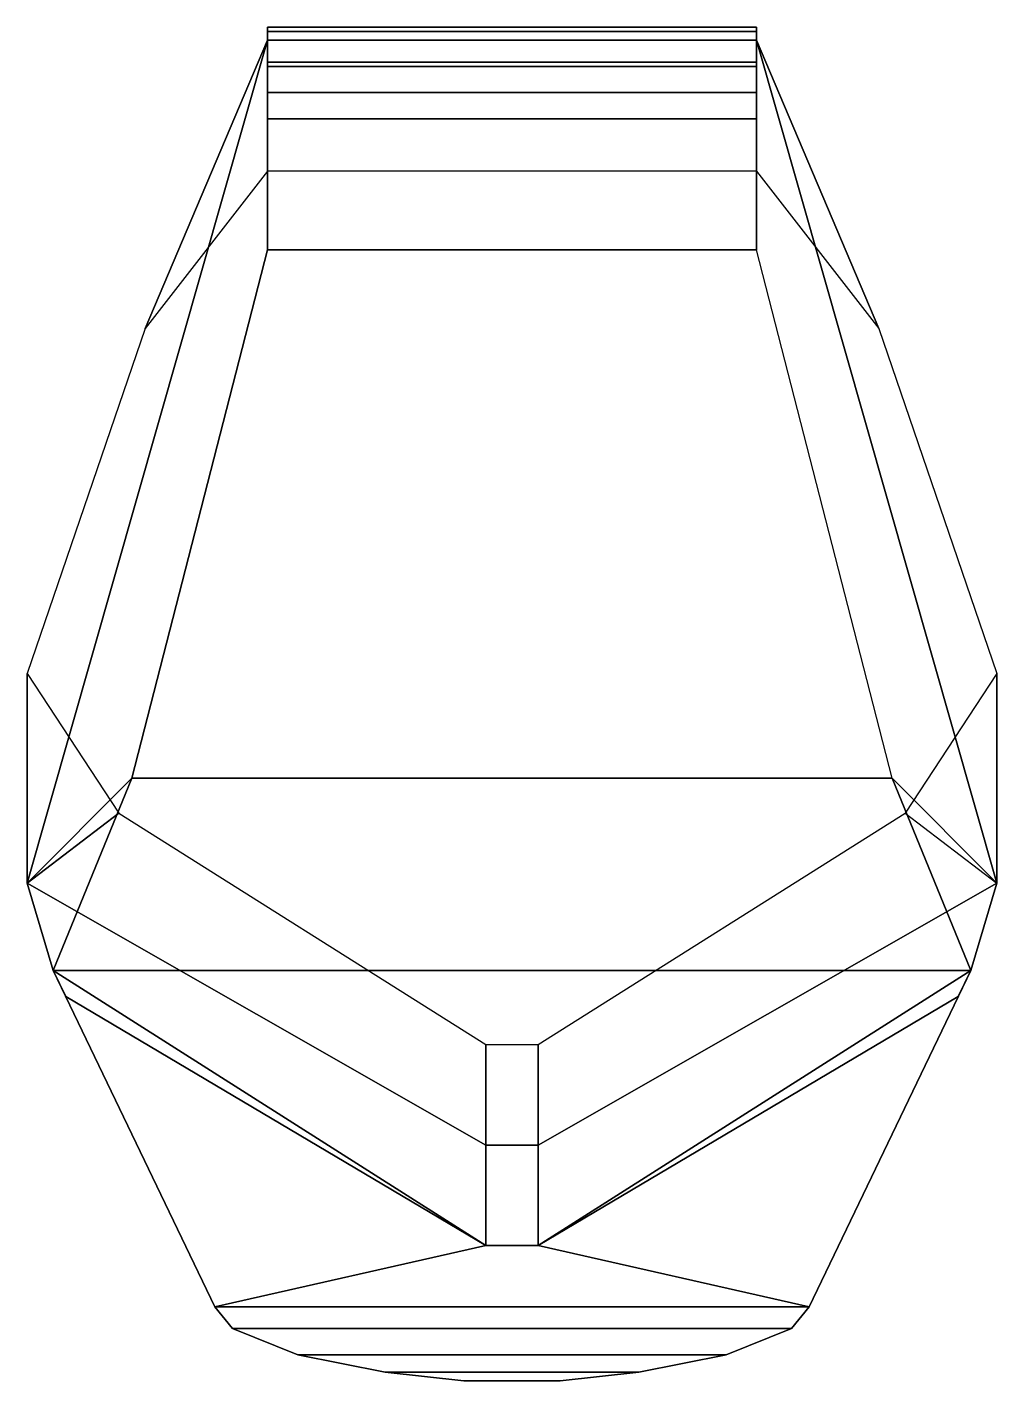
# Model space of a CAD drawing. Extents: x -1.11 to 1.11, y -1.76 to 1.34.
import ezdxf

# ---------------------------------------------------------------- set-up
doc = ezdxf.new("R2010")
doc.units = 0
doc.layers.add('TURRET', color=2, linetype='CONTINUOUS')

msp = doc.modelspace()

# ---------------------------------------------------------------- linework, layer by layer
at = {"layer": 'TURRET'}
for points in [[(-0.56, 1.34, 0.36), (-0.56, 1.33, 0.4), (0.56, 1.33, 0.4), (0.56, 1.34, 0.36)], [(0.56, 1.34, 0.36), (0.56, 1.34, 0.2), (-0.56, 1.34, 0.2), (-0.56, 1.34, 0.36)], [(0.56, 1.34, 0.2), (0.56, 1.31, 0.15), (-0.56, 1.31, 0.15), (-0.56, 1.34, 0.2)], [(-0.56, 1.34, 0.36), (-0.56, 1.31, 0.32), (-0.56, 0.83, 0.66), (-0.56, 1.33, 0.4)], [(-0.56, 1.13), (-0.56, 1.01), (-0.56, 1.31, 0.32), (-0.56, 1.34, 0.36)], [(-0.56, 1.25, 0.08), (-0.56, 1.13), (-0.56, 1.34, 0.36), (-0.56, 1.34, 0.2)], [(-0.56, 1.31, 0.15), (-0.56, 1.25, 0.08), (-0.56, 1.34, 0.2), (-0.56, 1.31, 0.15)], [(0.56, 1.26, 0.51), (0.56, 1.31, 0.32), (0.56, 1.34, 0.36), (0.56, 1.33, 0.4)], [(0.56, 1.34, 0.36), (0.56, 1.31, 0.32), (0.56, 1.31, 0.15), (0.56, 1.34, 0.2)], [(-0.56, 1.31, 0.32), (-0.84, 0.65), (-1.11, -0.14), (-1.11, -0.62, 0.32)], [(-0.56, 0.83, 0.66), (-0.56, 1.31, 0.32), (-1.11, -0.62, 0.32), (-0.87, -0.38, 0.66)], [(-0.56, 1.31, 0.32), (-0.56, 1.01), (-0.84, 0.65), (-0.56, 1.31, 0.32)], [(-0.56, 1.26, 0.51), (-0.56, 1.33, 0.4), (-0.56, 0.83, 0.66), (-0.56, 1.19, 0.56)], [(-0.56, 1.33, 0.4), (-0.56, 1.26, 0.51), (0.56, 1.26, 0.51), (0.56, 1.33, 0.4)], [(0.56, 1.31, 0.15), (0.56, 1.25, 0.08), (-0.56, 1.25, 0.08), (-0.56, 1.31, 0.15)], [(0.56, 0.83, 0.66), (0.56, 1.31, 0.32), (0.56, 1.26, 0.51), (0.56, 1.19, 0.56)], [(0.56, 0.83, 0.66), (0.56, 1.31, 0.32), (1.11, -0.62, 0.32), (0.87, -0.38, 0.66)], [(0.56, 1.31, 0.32), (0.84, 0.65), (1.11, -0.14), (1.11, -0.62, 0.32)], [(0.56, 1.01), (0.56, 1.01), (0.84, 0.65), (0.56, 1.31, 0.32)], [(0.56, 1.31, 0.32), (0.56, 1.01), (0.56, 1.13), (0.56, 1.31, 0.15)], [(0.56, 1.31, 0.15), (0.56, 1.13), (0.56, 1.25, 0.08)], [(-0.56, 1.26, 0.51), (-0.56, 1.19, 0.56), (0.56, 1.19, 0.56), (0.56, 1.26, 0.51)], [(0.56, 1.25, 0.08), (0.56, 1.13), (-0.56, 1.13), (-0.56, 1.25, 0.08)], [(-0.56, 1.19, 0.56), (-0.56, 0.83, 0.66), (0.56, 0.83, 0.66), (0.56, 1.19, 0.56)], [(0.56, 1.13), (0.56, 1.01), (-0.56, 1.01), (-0.56, 1.13)], [(0.56, 0.83, 0.66), (-0.56, 0.83, 0.66), (-0.87, -0.38, 0.66), (0.87, -0.38, 0.66)], [(-1.11, -0.62, 0.32), (-1.11, -0.14), (-0.9, -0.46), (-1.11, -0.62, 0.32)], [(1.11, -0.62, 0.32), (1.11, -0.14), (0.9, -0.46)], [(-0.87, -0.38, 0.66), (-1.11, -0.62, 0.32), (-1.05, -0.82, 0.5), (-1.05, -0.82, 0.66)], [(0.87, -0.38, 0.66), (-0.87, -0.38, 0.66), (-1.05, -0.82, 0.66), (1.05, -0.82, 0.66)], [(1.05, -0.82, 0.66), (1.05, -0.82, 0.5), (1.11, -0.62, 0.32), (0.87, -0.38, 0.66)], [(-1.11, -0.62, 0.32), (-0.9, -0.46), (-0.06, -0.99), (-0.06, -1.22, 0.32)], [(0.06, -1.22, 0.32), (0.06, -0.99), (0.9, -0.46), (1.11, -0.62, 0.32)], [(-1.11, -0.62, 0.32), (-0.06, -1.22, 0.32), (-0.06, -1.45, 0.54), (-1.05, -0.82, 0.5)], [(1.05, -0.82, 0.5), (0.06, -1.45, 0.54), (0.06, -1.22, 0.32), (1.11, -0.62, 0.32)], [(-1.05, -0.82, 0.54), (-0.68, -1.59, 0.54), (-0.68, -1.59, 0.66), (-1.05, -0.82, 0.66)], [(-1.05, -0.82, 0.66), (-0.68, -1.59, 0.66), (0.68, -1.59, 0.66), (1.05, -0.82, 0.66)], [(-1.0212, -0.88, 0.54), (-1.05, -0.82, 0.5), (-0.06, -1.45, 0.54)], [(-1.05, -0.82, 0.54), (-1.05, -0.82, 0.54), (-1.05, -0.82, 0.5), (-1.0212, -0.88, 0.54)], [(0.06, -1.45, 0.54), (0.06, -1.45, 0.54), (1.05, -0.82, 0.5), (1.0212, -0.88, 0.54)], [(1.05, -0.82, 0.66), (0.68, -1.59, 0.66), (0.68, -1.59, 0.54), (1.05, -0.82, 0.54)], [(1.0212, -0.88, 0.54), (1.05, -0.82, 0.5), (1.05, -0.82, 0.54)], [(-0.06, -1.45, 0.54), (-0.68, -1.59, 0.54), (-1.0212, -0.88, 0.54), (-0.06, -1.45, 0.54)], [(0.68, -1.59, 0.54), (0.06, -1.45, 0.54), (0.06, -1.45, 0.54), (1.0212, -0.88, 0.54)], [(0.06, -1.22, 0.32), (-0.06, -1.22, 0.32), (-0.06, -0.99), (0.06, -0.99)], [(0.06, -1.45, 0.54), (-0.06, -1.45, 0.54), (-0.06, -1.22, 0.32), (0.06, -1.22, 0.32)], [(0.68, -1.59, 0.54), (-0.68, -1.59, 0.54), (-0.06, -1.45, 0.54), (0.06, -1.45, 0.54)], [(-0.68, -1.59, 0.54), (-0.64, -1.64, 0.54), (-0.64, -1.64, 0.66), (-0.68, -1.59, 0.66)], [(0.64, -1.64, 0.54), (-0.64, -1.64, 0.54), (-0.68, -1.59, 0.54), (0.68, -1.59, 0.54)], [(-0.68, -1.59, 0.66), (-0.64, -1.64, 0.66), (0.64, -1.64, 0.66), (0.68, -1.59, 0.66)], [(0.68, -1.59, 0.66), (0.64, -1.64, 0.66), (0.64, -1.64, 0.54), (0.68, -1.59, 0.54)], [(-0.64, -1.64, 0.54), (-0.49, -1.7, 0.54), (-0.49, -1.7, 0.66), (-0.64, -1.64, 0.66)], [(0.49, -1.7, 0.54), (-0.49, -1.7, 0.54), (-0.64, -1.64, 0.54), (0.64, -1.64, 0.54)], [(-0.64, -1.64, 0.66), (-0.49, -1.7, 0.66), (0.49, -1.7, 0.66), (0.64, -1.64, 0.66)], [(0.64, -1.64, 0.66), (0.49, -1.7, 0.66), (0.49, -1.7, 0.54), (0.64, -1.64, 0.54)], [(-0.49, -1.7, 0.54), (-0.29, -1.74, 0.54), (-0.29, -1.74, 0.66), (-0.49, -1.7, 0.66)], [(0.29, -1.74, 0.54), (-0.29, -1.74, 0.54), (-0.49, -1.7, 0.54), (0.49, -1.7, 0.54)], [(-0.49, -1.7, 0.66), (-0.29, -1.74, 0.66), (0.29, -1.74, 0.66), (0.49, -1.7, 0.66)], [(0.49, -1.7, 0.66), (0.29, -1.74, 0.66), (0.29, -1.74, 0.54), (0.49, -1.7, 0.54)], [(-0.29, -1.74, 0.54), (-0.11, -1.76, 0.54), (-0.11, -1.76, 0.66), (-0.29, -1.74, 0.66)], [(0.11, -1.76, 0.54), (-0.11, -1.76, 0.54), (-0.29, -1.74, 0.54), (0.29, -1.74, 0.54)], [(-0.29, -1.74, 0.66), (-0.11, -1.76, 0.66), (0.11, -1.76, 0.66), (0.29, -1.74, 0.66)], [(-0.11, -1.76, 0.54), (0.11, -1.76, 0.54), (0.11, -1.76, 0.66), (-0.11, -1.76, 0.66)], [(0.29, -1.74, 0.66), (0.11, -1.76, 0.66), (0.11, -1.76, 0.54), (0.29, -1.74, 0.54)]]:
    msp.add_3dface(points, dxfattribs=at)

doc.saveas('drawing.dxf')
